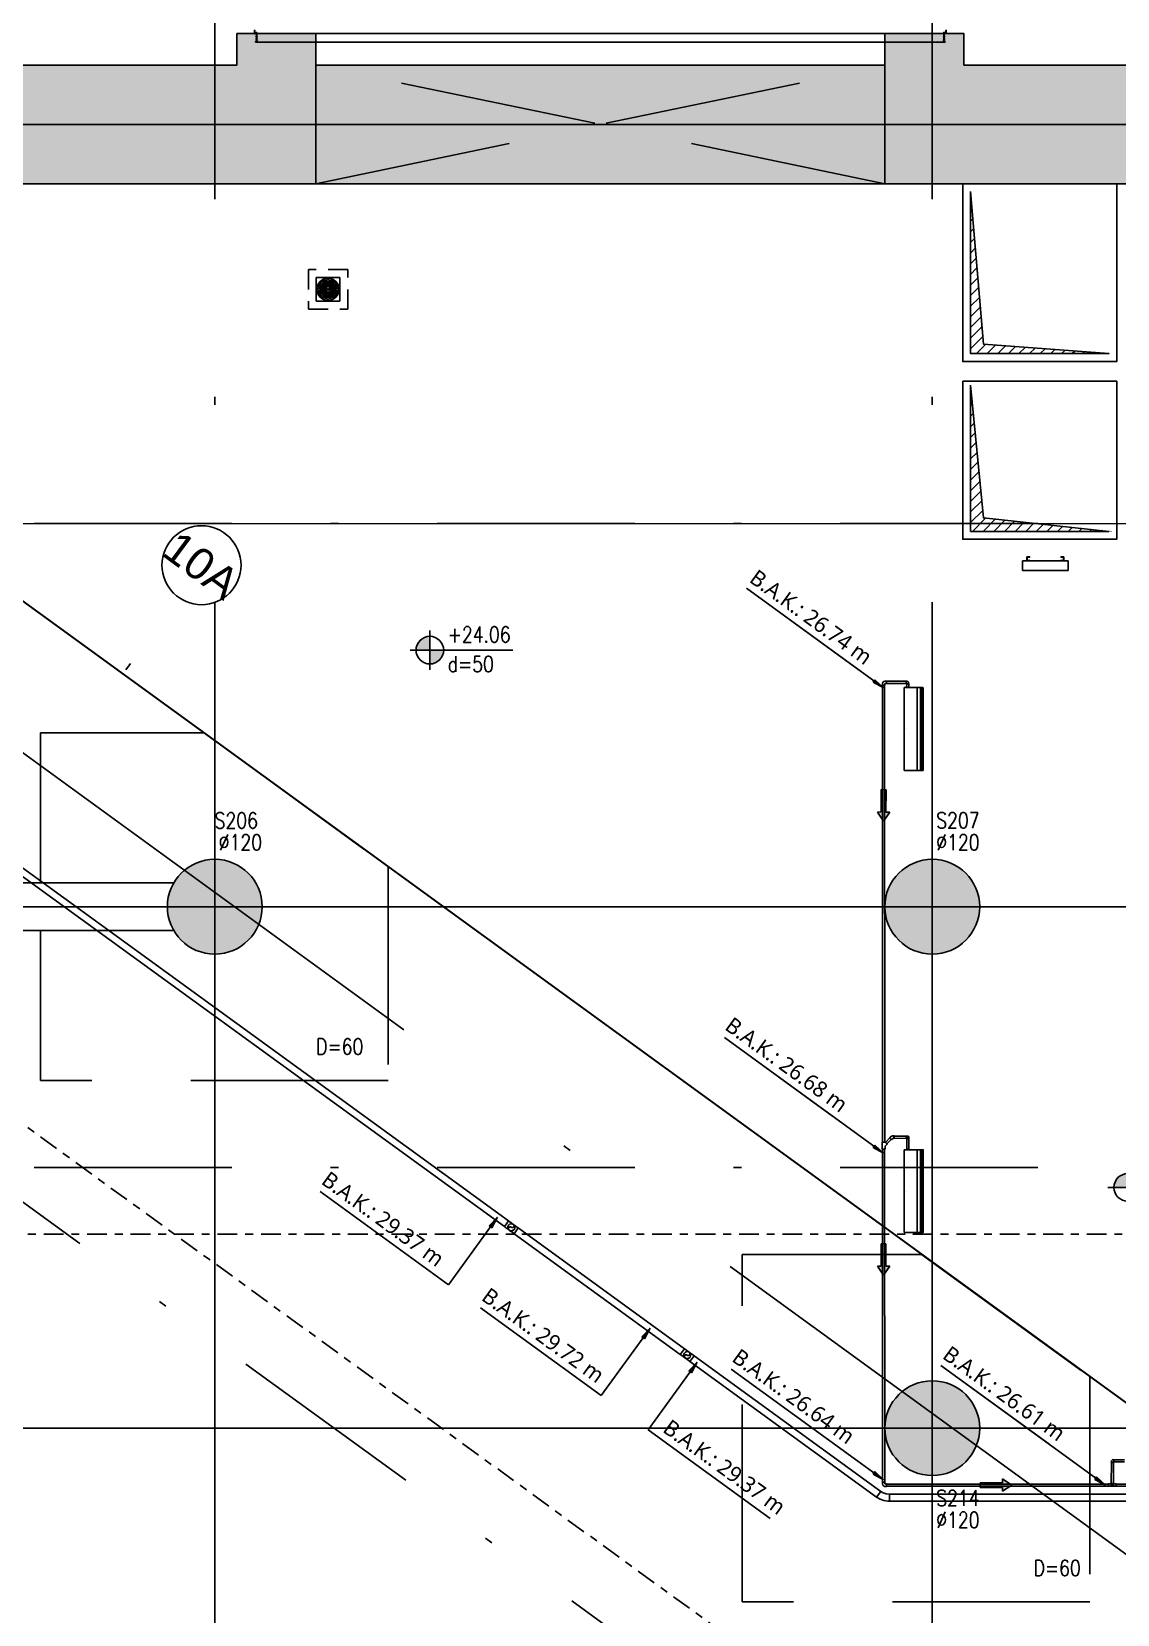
# Model space of a CAD drawing. Header units: millimetres. Extents: x 400392 to 401374, y 4543900 to 4544115.
# Drawn here: x 400778.2 to 400791.94, y 4544016.41 to 4544036.44 of the extents above; entities that cross this region are included whole.
import ezdxf
from ezdxf.enums import TextEntityAlignment as Align

# ---------------------------------------------------------------- set-up
doc = ezdxf.new("R2010")
doc.units = ezdxf.units.MM
for name, pattern in [('ACAD_ISO05W100', [33, 24, -3, 0, -3, 0, -3]), ('AKS', [3, 2.5, -0.25, 0, -0.25]), ('CENTER', [2, 1.25, -0.25, 0.25, -0.25]), ('CIZGI', [0.4, 0.25, -0.15]), ('CONTINU', [0]), ('DASHDOT2', [0.5, 0.25, -0.125, 0, -0.125]), ('HIDDEN', [0.375, 0.25, -0.125]), ('UUC-ST-KAL-I05-101-U-000$0$ACAD_ISO05W100', [33, 24, -3, 0, -3, 0, -3])]:
    doc.linetypes.add(name, pattern=pattern)
doc.layers.add('A-DETL', color=90, linetype='Continuous', lineweight=15)
doc.layers.add('A-DETL-GENF', color=92, linetype='Continuous', lineweight=9)
for name, color, linetype in [('aks prota', 2, 'AKS'), ('boşluk prota', 2, 'Continuous'), ('boşluk taraması prota', 252, 'Continuous'), ('caks prota', 4, 'Continuous'), ('iderzi_PROTA', 3, 'Continuous'), ('kiriş prota', 6, 'Continuous'), ('kolon prota', 1, 'Continuous'), ('kolon tarama prota', 252, 'Continuous'), ('lkolon prota', 4, 'Continuous'), ('merdiven prota', 2, 'Continuous'), ('perde prota', 1, 'Continuous'), ('PRT-AL-TUNEL_EKSENI', 14, 'DASHDOT2'), ('PRT-MI-a_fit_drainage', 10, 'Continuous'), ('skesit prota', 7, 'Continuous'), ('st-s_level (kot)', 6, 'Continuous'), ('st-s_levelmark (kot işareti)', 4, 'Continuous'), ('taks prota', 7, 'Continuous'), ('temel prota', 6, 'Continuous'), ('tkolon prota', 6, 'Continuous'), ('UUC-ST-KAL-I05-101-U-000$0$st_s_su tutucu', 2, 'Continuous')]:
    doc.layers.add(name, color=color, linetype=linetype)
doc.styles.add('OLCU', font='romanstw.shx')
doc.styles.add('Segoe UI Light_1', font='', dxfattribs={"height": 200})
doc.styles.add('TAKS', font='Arial Unicode.ttf')
doc.styles.add('tkolon', font='romanstw.shx')
doc.styles.get('Segoe UI Light_1').set_extended_font_data('Segoe UI Light')

# ---------------------------------------------------------------- blocks, each defined once
blk = doc.blocks.new('+24.06 mekanik')
at = {"layer": 'kolon tarama prota'}
for points in [[(87087, 186163), (86937, 186182), (86937, 186143)], [(88078, 184798), (87947, 184847), (87985, 184875), (87819, 185104), (87868, 185139), (88034, 184910), (88073, 184938)], [(90548, 181398), (90398, 181418), (90398, 181379)], [(91456, 180149), (91324, 180198), (91363, 180226), (91197, 180455), (91245, 180490), (91411, 180261), (91450, 180289)], [(95287, 179650), (95137, 179669), (95137, 179630)], [(94329, 178954), (94280, 178822), (94252, 178861), (94023, 178695), (93988, 178743), (94217, 178910), (94189, 178948)], [(92978, 178054), (92828, 178074), (92828, 178034)], [(87071, 177871), (87051, 177721), (87091, 177721)], [(89460, 177871), (89440, 177721), (89480, 177721)], [(90194, 177871), (90174, 177721), (90214, 177721)]]:
    blk.add_hatch(color=253, dxfattribs=at).paths.add_polyline_path(points, flags=0)
at = {"layer": 'kolon tarama prota', "color": 253}
for p, q in [((114533, 193490), (93146, 177952)), ((93198, 177880), (114585, 193419)), ((88030, 188839), (87561, 188498)), ((87561, 188498), (88030, 188839)), ((87635, 188397), (88104, 188737)), ((88104, 188737), (87635, 188397)), ((87956, 188847), (87924, 188823)), ((87924, 188823), (87956, 188847)), ((87924, 188823), (87927, 188819)), ((87927, 188819), (87924, 188823)), ((87924, 188823), (87924, 188823)), ((87927, 188819), (87955, 188840)), ((87955, 188840), (87927, 188819)), ((87927, 188819), (87927, 188819)), ((87979, 188807), (87950, 188787)), ((87950, 188787), (87979, 188807)), ((87950, 188787), (87953, 188783)), ((87953, 188783), (87950, 188787)), ((87950, 188787), (87950, 188787)), ((87953, 188783), (87986, 188806)), ((87986, 188806), (87953, 188783)), ((87953, 188783), (87953, 188783)), ((87955, 188840), (87979, 188807)), ((87979, 188807), (87955, 188840)), ((87955, 188840), (87955, 188840)), ((87986, 188806), (87956, 188847)), ((87956, 188847), (87986, 188806)), ((87956, 188847), (87956, 188847)), ((87979, 188807), (87979, 188807)), ((87986, 188806), (87986, 188806)), ((88104, 188737), (88030, 188839)), ((88030, 188839), (88104, 188737)), ((88030, 188839), (88030, 188839)), ((88104, 188737), (88104, 188737)), ((87561, 188498), (87635, 188397)), ((87635, 188397), (87561, 188498)), ((87561, 188498), (87561, 188498)), ((87609, 188594), (87576, 188570)), ((87576, 188570), (87609, 188594)), ((87576, 188570), (87606, 188530)), ((87606, 188530), (87576, 188570)), ((87576, 188570), (87576, 188570)), ((87583, 188569), (87611, 188590)), ((87611, 188590), (87583, 188569)), ((87607, 188537), (87583, 188569)), ((87583, 188569), (87607, 188537)), ((87583, 188569), (87583, 188569)), ((87606, 188530), (87638, 188553)), ((87638, 188553), (87606, 188530)), ((87606, 188530), (87606, 188530)), ((87635, 188558), (87607, 188537)), ((87607, 188537), (87635, 188558)), ((87607, 188537), (87607, 188537)), ((87611, 188590), (87609, 188594)), ((87609, 188594), (87611, 188590)), ((87609, 188594), (87609, 188594)), ((87611, 188590), (87611, 188590)), ((87638, 188553), (87635, 188558)), ((87635, 188558), (87638, 188553)), ((87635, 188558), (87635, 188558)), ((87638, 188553), (87638, 188553)), ((87635, 188397), (87635, 188397)), ((78465, 186321), (78222, 186145)), ((78222, 186145), (78465, 186321)), ((78641, 186078), (78465, 186321)), ((78465, 186321), (78641, 186078)), ((78465, 186321), (78465, 186321)), ((87269, 186400), (87066, 186252)), ((87081, 186230), (87284, 186378)), ((87285, 186376), (87288, 186377)), ((87288, 186377), (87291, 186376)), ((87303, 186385), (87292, 186377)), ((87292, 186377), (87303, 186385)), ((87292, 186377), (87316, 186343)), ((87294, 186321), (87369, 186375)), ((87366, 186373), (87294, 186321)), ((87294, 186321), (87294, 186321)), ((87911, 185471), (87294, 186321)), ((87911, 185471), (87294, 186321)), ((87314, 186392), (87303, 186385)), ((87303, 186385), (87314, 186392)), ((87343, 186363), (87311, 186339)), ((87311, 186339), (87343, 186363)), ((87311, 186339), (87314, 186335)), ((87338, 186359), (87314, 186392)), ((87346, 186359), (87314, 186335)), ((87314, 186335), (87346, 186359)), ((87327, 186351), (87316, 186343)), ((87316, 186343), (87327, 186351)), ((87336, 186358), (87320, 186346)), ((87320, 186346), (87336, 186358)), ((87336, 186358), (87320, 186346)), ((87320, 186346), (87336, 186358)), ((87320, 186346), (87323, 186342)), ((87320, 186346), (87323, 186342)), ((87339, 186354), (87323, 186342)), ((87323, 186342), (87339, 186354)), ((87339, 186354), (87323, 186342)), ((87323, 186342), (87339, 186354)), ((87338, 186359), (87327, 186351)), ((87327, 186351), (87338, 186359)), ((87339, 186354), (87336, 186358)), ((87339, 186354), (87336, 186358)), ((87346, 186359), (87343, 186363)), ((87427, 186418), (87366, 186373)), ((87369, 186375), (87411, 186406)), ((87411, 186406), (87472, 186450)), ((87459, 186441), (87427, 186418)), ((88044, 185568), (87427, 186418)), ((87466, 186446), (87459, 186441)), ((88077, 185592), (87459, 186441)), ((87486, 186461), (87466, 186446)), ((88083, 185597), (87466, 186446)), ((87472, 186450), (87486, 186461)), ((88089, 185601), (87472, 186450)), ((87486, 186461), (88104, 185611)), ((88105, 185612), (87488, 186462)), ((78222, 186145), (78398, 185902)), ((78398, 185902), (78222, 186145)), ((78222, 186145), (78222, 186145)), ((78345, 186222), (78357, 186206)), ((78357, 186206), (78345, 186222)), ((78345, 186222), (78345, 186222)), ((78365, 186211), (78353, 186228)), ((78353, 186228), (78365, 186211)), ((78353, 186228), (78353, 186228)), ((78357, 186206), (78357, 186206)), ((78365, 186211), (78365, 186211)), ((78372, 186185), (78383, 186169)), ((78383, 186169), (78372, 186185)), ((78372, 186185), (78372, 186185)), ((78392, 186175), (78380, 186191)), ((78380, 186191), (78392, 186175)), ((78380, 186191), (78380, 186191)), ((78383, 186169), (78383, 186169)), ((78405, 186098), (78388, 186086)), ((78388, 186086), (78405, 186098)), ((78392, 186175), (78392, 186175)), ((78398, 186149), (78410, 186132)), ((78410, 186132), (78398, 186149)), ((78398, 186149), (78398, 186149)), ((78405, 186098), (78405, 186098)), ((78418, 186138), (78406, 186155)), ((78406, 186155), (78418, 186138)), ((78406, 186155), (78406, 186155)), ((78410, 186132), (78410, 186132)), ((78418, 186138), (78418, 186138)), ((78469, 186145), (78453, 186133)), ((78453, 186133), (78469, 186145)), ((78453, 186133), (78453, 186133)), ((78458, 186125), (78475, 186137)), ((78475, 186137), (78458, 186125)), ((78458, 186125), (78458, 186125)), ((78469, 186145), (78469, 186145)), ((78475, 186137), (78475, 186137)), ((78505, 186171), (78489, 186160)), ((78489, 186160), (78505, 186171)), ((78489, 186160), (78489, 186160)), ((78495, 186151), (78511, 186163)), ((78511, 186163), (78495, 186151)), ((78495, 186151), (78495, 186151)), ((78505, 186171), (78505, 186171)), ((78511, 186163), (78511, 186163)), ((78542, 186198), (78526, 186186)), ((78526, 186186), (78542, 186198)), ((78526, 186186), (78526, 186186)), ((78531, 186178), (78548, 186190)), ((78548, 186190), (78531, 186178)), ((78531, 186178), (78531, 186178)), ((78542, 186198), (78542, 186198)), ((78548, 186190), (78548, 186190)), ((84940, 186163), (86670, 186163)), ((87087, 186163), (84940, 186163)), ((87087, 186163), (86937, 186182)), ((86937, 186182), (86937, 186143)), ((86937, 186143), (87087, 186163)), ((87042, 186197), (87052, 186182)), ((87064, 186254), (87049, 186244)), ((87055, 186184), (90454, 181505)), ((87068, 186217), (87083, 186228)), ((87068, 186217), (87068, 186217)), ((87068, 186216), (87068, 186217)), ((87079, 186201), (87068, 186216)), ((90476, 181521), (87076, 186200)), ((78332, 186045), (78315, 186033)), ((78315, 186033), (78332, 186045)), ((78315, 186033), (78315, 186033)), ((78321, 186025), (78337, 186037)), ((78337, 186037), (78321, 186025)), ((78321, 186025), (78321, 186025)), ((78332, 186045), (78332, 186045)), ((78337, 186037), (78337, 186037)), ((78368, 186072), (78352, 186060)), ((78352, 186060), (78368, 186072)), ((78352, 186060), (78352, 186060)), ((78358, 186052), (78374, 186063)), ((78374, 186063), (78358, 186052)), ((78358, 186052), (78358, 186052)), ((78368, 186072), (78368, 186072)), ((78374, 186063), (78374, 186063)), ((78388, 186086), (78388, 186086)), ((78394, 186078), (78411, 186090)), ((78411, 186090), (78394, 186078)), ((78394, 186078), (78394, 186078)), ((78398, 185902), (78641, 186078)), ((78641, 186078), (78398, 185902)), ((78398, 185902), (78398, 185902)), ((78411, 186090), (78411, 186090)), ((78445, 186085), (78457, 186068)), ((78457, 186068), (78445, 186085)), ((78445, 186085), (78445, 186085)), ((78465, 186074), (78453, 186090)), ((78453, 186090), (78465, 186074)), ((78453, 186090), (78453, 186090)), ((78457, 186068), (78457, 186068)), ((78465, 186074), (78465, 186074)), ((78471, 186048), (78483, 186032)), ((78483, 186032), (78471, 186048)), ((78471, 186048), (78471, 186048)), ((78491, 186038), (78480, 186054)), ((78480, 186054), (78491, 186038)), ((78480, 186054), (78480, 186054)), ((78483, 186032), (78483, 186032)), ((78491, 186038), (78491, 186038)), ((78498, 186012), (78510, 185995)), ((78510, 185995), (78498, 186012)), ((78498, 186012), (78498, 186012)), ((78518, 186001), (78506, 186017)), ((78506, 186017), (78518, 186001)), ((78506, 186017), (78506, 186017)), ((78510, 185995), (78510, 185995)), ((78518, 186001), (78518, 186001)), ((78641, 186078), (78641, 186078)), ((87622, 185911), (87622, 185911)), ((87986, 185526), (87911, 185471)), ((87911, 185471), (87983, 185524)), ((87983, 185524), (88044, 185568)), ((88028, 185556), (87986, 185526)), ((88089, 185601), (88028, 185556)), ((88044, 185568), (88077, 185592)), ((88077, 185592), (88083, 185597)), ((88083, 185597), (88104, 185611)), ((88104, 185611), (88089, 185601)), ((103397, 185559), (95390, 179741)), ((95405, 179719), (103413, 185537)), ((87911, 185471), (87911, 185471)), ((87868, 185139), (87819, 185104)), ((87868, 185139), (87819, 185104)), ((87819, 185104), (87985, 184875)), ((87985, 184875), (87819, 185104)), ((88034, 184910), (87868, 185139)), ((88034, 184910), (87868, 185139)), ((88073, 184938), (88034, 184910)), ((88034, 184910), (88073, 184938)), ((88078, 184798), (88073, 184938)), ((88073, 184938), (88078, 184798)), ((87985, 184875), (87947, 184847)), ((87985, 184875), (87947, 184847)), ((87947, 184847), (88078, 184798)), ((87947, 184847), (88078, 184798)), ((90653, 181741), (90528, 181650)), ((90544, 181629), (90669, 181719)), ((90677, 181718), (90755, 181611)), ((90776, 181626), (90698, 181734)), ((90866, 181685), (90804, 181640)), ((90849, 181673), (90910, 181717)), ((90898, 181708), (90866, 181685)), ((91483, 180835), (90866, 181685)), ((90905, 181713), (90898, 181708)), ((91515, 180859), (90898, 181708)), ((90925, 181728), (90905, 181713)), ((91522, 180864), (90905, 181713)), ((90910, 181717), (90925, 181728)), ((91528, 180868), (90910, 181717)), ((90925, 181728), (91542, 180878)), ((91543, 180879), (90926, 181729)), ((90450, 181502), (90503, 181429)), ((90480, 181524), (90480, 181524)), ((90480, 181524), (90480, 181524)), ((90497, 181600), (90485, 181523)), ((90497, 181619), (90494, 181601)), ((90526, 181653), (90511, 181642)), ((90511, 181519), (90524, 181596)), ((90511, 181482), (90517, 181518)), ((90527, 181595), (90530, 181614)), ((90530, 181614), (90531, 181615)), ((90531, 181615), (90545, 181626)), ((90732, 181588), (90807, 181643)), ((90804, 181640), (90732, 181588)), ((90732, 181588), (90732, 181588)), ((91349, 180738), (90732, 181588)), ((91349, 180738), (90732, 181588)), ((90782, 181630), (90749, 181607)), ((90749, 181607), (90782, 181630)), ((90749, 181607), (90752, 181603)), ((90785, 181626), (90752, 181603)), ((90752, 181603), (90785, 181626)), ((90774, 181625), (90758, 181613)), ((90758, 181613), (90774, 181625)), ((90774, 181625), (90758, 181613)), ((90758, 181613), (90774, 181625)), ((90758, 181613), (90761, 181609)), ((90758, 181613), (90761, 181609)), ((90777, 181621), (90761, 181609)), ((90761, 181609), (90777, 181621)), ((90777, 181621), (90761, 181609)), ((90761, 181609), (90777, 181621)), ((90777, 181621), (90774, 181625)), ((90777, 181621), (90774, 181625)), ((90785, 181626), (90782, 181630)), ((90807, 181643), (90849, 181673)), ((88057, 181398), (89749, 181398)), ((90548, 181398), (88057, 181398)), ((90548, 181398), (90398, 181418)), ((90398, 181418), (90398, 181379)), ((90398, 181379), (90548, 181398)), ((90507, 181433), (92985, 178021)), ((90533, 181451), (90511, 181482)), ((93007, 178037), (90528, 181448)), ((91061, 181178), (91061, 181178)), ((91424, 180793), (91349, 180738)), ((91349, 180738), (91422, 180791)), ((91349, 180738), (91349, 180738)), ((91422, 180791), (91483, 180835)), ((91466, 180824), (91424, 180793)), ((91528, 180868), (91466, 180824)), ((91483, 180835), (91515, 180859)), ((91515, 180859), (91522, 180864)), ((91522, 180864), (91542, 180878)), ((91542, 180878), (91528, 180868)), ((91245, 180490), (91197, 180455)), ((91245, 180490), (91197, 180455)), ((91411, 180261), (91245, 180490)), ((91411, 180261), (91245, 180490)), ((91197, 180455), (91363, 180226)), ((91363, 180226), (91197, 180455)), ((91450, 180289), (91411, 180261)), ((91411, 180261), (91450, 180289)), ((91456, 180149), (91450, 180289)), ((91450, 180289), (91456, 180149)), ((91363, 180226), (91324, 180198)), ((91363, 180226), (91324, 180198)), ((91324, 180198), (91456, 180149)), ((91324, 180198), (91456, 180149)), ((95180, 179927), (95337, 179710)), ((95297, 180052), (95187, 179972)), ((95187, 179972), (95195, 179961)), ((95195, 179961), (95187, 179972)), ((95195, 179961), (95202, 179950)), ((95202, 179950), (95195, 179961)), ((95359, 179726), (95201, 179942)), ((95202, 179950), (95312, 180030)), ((95313, 179685), (93038, 178032)), ((95388, 179743), (95312, 179687)), ((95330, 179662), (95406, 179718)), ((92711, 179650), (94401, 179650)), ((95287, 179650), (92711, 179650)), ((93053, 178011), (95328, 179664)), ((95287, 179650), (95137, 179669)), ((95137, 179669), (95137, 179630)), ((95137, 179630), (95287, 179650)), ((94217, 178910), (93988, 178743)), ((94217, 178910), (93988, 178743)), ((94329, 178954), (94189, 178948)), ((94189, 178948), (94329, 178954)), ((94189, 178948), (94217, 178910)), ((94217, 178910), (94189, 178948)), ((94280, 178822), (94329, 178954)), ((94280, 178822), (94329, 178954)), ((93988, 178743), (94023, 178695)), ((93988, 178743), (94023, 178695)), ((94023, 178695), (94252, 178861)), ((94252, 178861), (94023, 178695)), ((94252, 178861), (94280, 178822)), ((94252, 178861), (94280, 178822)), ((87211, 177915), (71868, 177915)), ((87211, 177915), (87211, 177871)), ((87211, 177871), (87211, 177915)), ((89963, 177915), (87363, 177915)), ((87363, 177915), (87363, 177871)), ((87363, 177871), (87363, 177915)), ((89963, 177915), (89963, 177871)), ((89963, 177871), (89963, 177915)), ((93034, 177915), (90115, 177915)), ((90115, 177915), (90115, 177871)), ((90115, 177871), (90115, 177915)), ((92577, 178054), (90591, 178054)), ((92978, 178054), (92577, 178054)), ((92978, 178054), (92828, 178074)), ((92828, 178074), (92828, 178034)), ((92828, 178034), (92978, 178054)), ((93034, 177915), (93034, 177871)), ((93034, 177871), (93034, 177915)), ((93034, 177826), (93034, 177915)), ((93034, 177915), (93034, 177826)), ((93172, 177916), (93146, 177952)), ((93146, 177952), (93172, 177916)), ((93198, 177880), (93146, 177952)), ((93146, 177952), (93198, 177880)), ((93198, 177880), (93172, 177916)), ((93172, 177916), (93198, 177880)), ((71868, 177826), (87211, 177826)), ((87071, 177871), (87051, 177721)), ((87051, 177721), (87091, 177721)), ((87091, 177721), (87071, 177871)), ((87071, 177871), (87071, 176816)), ((87211, 177871), (87211, 177826)), ((87211, 177826), (87211, 177871)), ((87363, 177871), (87363, 177826)), ((87363, 177826), (87363, 177871)), ((87363, 177871), (87363, 177871)), ((87363, 177871), (87363, 177871)), ((87363, 177826), (89963, 177826)), ((89460, 177871), (89440, 177721)), ((89440, 177721), (89480, 177721)), ((89480, 177721), (89460, 177871)), ((89460, 177871), (89460, 176817)), ((89963, 177871), (89963, 177826)), ((89963, 177826), (89963, 177871)), ((89963, 177871), (89963, 177871)), ((89963, 177871), (89963, 177871)), ((90115, 177871), (90115, 177826)), ((90115, 177826), (90115, 177871)), ((90115, 177826), (93034, 177826)), ((90194, 177871), (90174, 177721)), ((90174, 177721), (90214, 177721)), ((90214, 177721), (90194, 177871)), ((90194, 177871), (90194, 176816)), ((93034, 177871), (93034, 177826)), ((93034, 177826), (93034, 177871)), ((87071, 176816), (85064, 176816)), ((89460, 176817), (87569, 176817)), ((90194, 176816), (92105, 176816))]:
    blk.add_line(p, q, dxfattribs=at)
at = {"layer": 'kolon tarama prota', "color": 253, "extrusion": (7.73928e-05, -0.000106522, 1)}
for p, q in [((95176, 179929, 1), (95201, 179946, 1)), ((95201, 179946, 1), (95176, 179929, 1)), ((95183, 179976, 1), (95201, 179952, 1)), ((95201, 179952, 1), (95183, 179976, 1))]:
    blk.add_line(p, q, dxfattribs=at)
at = {"layer": 'kolon tarama prota', "color": 253, "extrusion": (2.65795e-07, 1.67817e-06, 1)}
for p, q in [((92983, 178020, 0), (92994, 178005, 0)), ((93020, 178024, 0), (93009, 178039, 0)), ((93020, 178024, 0), (93020, 178024, 0)), ((93021, 178024, 0), (93020, 178024, 0)), ((93036, 178034, 0), (93021, 178024, 0)), ((93040, 177997, 0), (93055, 178008, 0))]:
    blk.add_line(p, q, dxfattribs=at)
at = {"layer": 'kolon tarama prota', "color": 253, "extrusion": (0, 0, -1)}
for p, q in [((87211, 177871), (87211, 177871)), ((87211, 177871), (87211, 177871)), ((90115, 177871), (90115, 177871)), ((90115, 177871), (90115, 177871))]:
    blk.add_line(p, q, dxfattribs=at)
at = {"layer": 'kolon tarama prota', "color": 253, "flags": 128}
for points in [[(87293, 186407), (87275, 186405), (87268, 186401)], [(87315, 186393), (87301, 186405), (87293, 186407)], [(87049, 186244), (87038, 186230), (87036, 186222)], [(87036, 186222), (87038, 186204), (87042, 186197)], [(90652, 181743), (90662, 181750), (90667, 181754), (90667, 181754)], [(90664, 181732), (90661, 181744), (90667, 181754)], [(90685, 181729), (90674, 181726), (90664, 181732)], [(90667, 181754), (90679, 181756), (90688, 181750)], [(90685, 181729), (90681, 181726), (90672, 181720), (90670, 181718)], [(90688, 181750), (90691, 181739), (90685, 181729)], [(90511, 181642), (90500, 181628), (90497, 181619)], [(95336, 179709), (95343, 179699), (95347, 179694), (95347, 179694)], [(95371, 179711), (95369, 179715), (95362, 179724), (95360, 179727)], [(87363, 177915), (87337, 177915), (87314, 177915), (87297, 177915), (87288, 177915), (87287, 177915)], [(90039, 177915), (90034, 177915), (90021, 177915), (90000, 177915), (89975, 177915), (89963, 177915)], [(93146, 177952), (93109, 177931), (93068, 177918), (93034, 177915)], [(93034, 177826), (93086, 177831), (93135, 177845), (93181, 177868), (93198, 177880)], [(87287, 177826), (87292, 177826), (87306, 177826), (87326, 177826), (87352, 177826), (87363, 177826)], [(89963, 177826), (89989, 177826), (90012, 177826), (90029, 177826), (90038, 177826), (90039, 177826)]]:
    blk.add_lwpolyline(points, dxfattribs=at)
at = {"layer": 'kolon tarama prota', "color": 253, "extrusion": (0, 0, -1), "flags": 128}
for points in [[(-90667, 181754), (-90661, 181744), (-90664, 181732)], [(-90664, 181732), (-90667, 181729), (-90673, 181719), (-90675, 181717)], [(-90664, 181732), (-90674, 181726), (-90685, 181729)], [(-90688, 181750), (-90678, 181756), (-90667, 181754)], [(-90685, 181729), (-90691, 181739), (-90688, 181750)], [(-90700, 181735), (-90692, 181745), (-90689, 181750), (-90688, 181750)], [(-87211, 177915), (-87238, 177915), (-87261, 177915), (-87278, 177915), (-87287, 177915), (-87287, 177915)], [(-90039, 177915), (-90044, 177915), (-90057, 177915), (-90078, 177915), (-90103, 177915), (-90115, 177915)], [(-87287, 177826), (-87283, 177826), (-87269, 177826), (-87248, 177826), (-87223, 177826), (-87211, 177826)], [(-90115, 177826), (-90088, 177826), (-90065, 177826), (-90048, 177826), (-90040, 177826), (-90039, 177826)]]:
    blk.add_lwpolyline(points, dxfattribs=at)
at = {"layer": 'kolon tarama prota', "color": 253, "extrusion": (7.73928e-05, -0.000106522, 1), "elevation": -11, "flags": 128}
for points in [[(95183, 179976), (95172, 179962), (95170, 179945), (95176, 179929)], [(95201, 179946), (95200, 179950), (95201, 179952)]]:
    blk.add_lwpolyline(points, dxfattribs=at)
at = {"layer": 'kolon tarama prota', "color": 253, "extrusion": (2.65795e-07, 1.67817e-06, 1), "elevation": 0, "flags": 128}
for points in [[(92994, 178005), (93007, 177994), (93015, 177991)], [(93015, 177991), (93033, 177993), (93040, 177997)]]:
    blk.add_lwpolyline(points, dxfattribs=at)
at = {"layer": 'kolon tarama prota', "color": 253}
for centre, radius, start, end in [((78432, 186111), 140, 128.0467, 213.9533), ((78432, 186111), 140, 128.0467, 213.9533), ((78432, 186111), 120, 128.388, 213.612), ((78432, 186111), 120, 128.388, 213.612), ((78432, 186111), 100, 126, 306), ((78432, 186111), 100, 126, 306), ((78432, 186111), 95, 129.017, 212.983), ((78432, 186111), 95, 129.017, 212.983), ((78432, 186111), 90, 126, 306), ((78432, 186111), 90, 126, 306), ((78432, 186111), 140, 38.0467, 123.9533), ((78432, 186111), 140, 38.0467, 123.9533), ((78432, 186111), 75, 129.8226, 212.1774), ((78432, 186111), 75, 129.8226, 212.1774), ((78432, 186111), 120, 38.388, 123.612), ((78432, 186111), 120, 38.388, 123.612), ((78432, 186111), 100, 306, 126), ((78432, 186111), 100, 306, 126), ((78432, 186111), 59, 0, 180), ((78432, 186111), 59, 180, 0), ((78432, 186111), 90, 306, 126), ((78432, 186111), 90, 306, 126), ((78432, 186111), 95, 39.017, 122.983), ((78432, 186111), 95, 39.017, 122.983), ((78432, 186111), 50, 126, 306), ((78432, 186111), 50, 126, 306), ((78432, 186111), 50, 131.7392, 210.2608), ((78432, 186111), 50, 131.7392, 210.2608), ((78432, 186111), 75, 39.8226, 122.1774), ((78432, 186111), 75, 39.8226, 122.1774), ((78432, 186111), 50, 306, 126), ((78432, 186111), 50, 306, 126), ((78432, 186111), 30, 135.5941, 206.4059), ((78432, 186111), 30, 135.5941, 206.4059), ((78432, 186082), 29.5, 90, 270), ((78432, 186111), 50, 41.7392, 120.2608), ((78432, 186111), 50, 41.7392, 120.2608), ((78432, 186111), 30, 45.5941, 116.4059), ((78432, 186111), 30, 45.5941, 116.4059), ((78432, 186141), 29.5, 270, 90), ((78432, 186111), 30, 315.5941, 26.4059), ((78432, 186111), 30, 315.5941, 26.4059), ((78432, 186111), 50, 311.7392, 30.2608), ((78432, 186111), 50, 311.7392, 30.2608), ((78432, 186111), 75, 309.8226, 32.1774), ((78432, 186111), 75, 309.8226, 32.1774), ((78432, 186111), 95, 309.017, 32.983), ((78432, 186111), 95, 309.017, 32.983), ((78432, 186111), 120, 308.388, 33.612), ((78432, 186111), 120, 308.388, 33.612), ((78432, 186111), 140, 308.0467, 33.9533), ((78432, 186111), 140, 308.0467, 33.9533), ((78432, 186111), 140, 218.0467, 303.9533), ((78432, 186111), 140, 218.0467, 303.9533), ((78432, 186111), 120, 218.388, 303.612), ((78432, 186111), 120, 218.388, 303.612), ((78432, 186111), 95, 219.017, 302.983), ((78432, 186111), 95, 219.017, 302.983), ((78432, 186111), 75, 219.8226, 302.1774), ((78432, 186111), 75, 219.8226, 302.1774), ((78432, 186111), 50, 221.7392, 300.2608), ((78432, 186111), 50, 221.7392, 300.2608), ((78432, 186111), 30, 225.5941, 296.4059), ((78432, 186111), 30, 225.5941, 296.4059), ((90676, 181741), 15.2, 36, 216), ((90676, 181741), 13.3, 0, 180), ((90676, 181741), 13.3, 180, 0), ((90676, 181741), 15.2, 216, 36), ((90676, 181735), 6.67, 90, 270), ((90676, 181748), 6.67, 270, 90), ((95359, 179702), 15.5, 36, 216), ((95359, 179702), 15.2, 126, 306), ((95359, 179702), 13.3, 0, 180), ((95359, 179702), 15.5, 216, 36), ((95359, 179702), 13.3, 180, 0), ((95359, 179702), 15.2, 306, 126), ((95359, 179696), 6.67, 90, 270), ((95359, 179709), 6.67, 270, 90), ((87287, 177871), 44.4, 0, 180), ((87287, 177871), 44.5, 0, 180), ((87287, 177893), 22.2, 270, 90), ((90039, 177871), 44.4, 0, 180), ((90039, 177871), 44.4, 0, 180), ((90039, 177893), 22.2, 270, 90), ((87287, 177871), 44.5, 180, 0), ((87287, 177871), 44.4, 180, 0), ((87287, 177849), 22.2, 90, 270), ((90039, 177871), 44.5, 180, 0), ((90039, 177871), 44.5, 180, 0), ((90039, 177849), 22.2, 90, 270)]:
    blk.add_arc(centre, radius, start, end, dxfattribs=at)
at = {"layer": 'kolon tarama prota', "color": 253, "extrusion": (0, 0, -1)}
for centre, radius, start, end in [((-90676, 181741), 15.2, 234, 54), ((-90676, 181741), 15.2, 54, 234), ((-87287, 177871), 44.5, 0, 180), ((-90039, 177871), 44.4, 0, 180), ((-87287, 177871), 44.4, 180, 0), ((-90039, 177871), 44.5, 180, 0)]:
    blk.add_arc(centre, radius, start, end, dxfattribs=at)
at = {"layer": 'kolon tarama prota', "color": 253}
for centre, major_axis, ratio, start_param, end_param in [((87276, 186389), (-8.9, 12.3), 0.01, 6.273186, 9.414779), ((87276, 186389), (-8.9, 12.3), 0.01, 3.131593, 6.273186), ((87276, 186389), (-7.8, 10.8), 0.01, 0, 1.570796), ((87276, 186389), (-7.8, 10.8), 0.01, 4.712389, 6.283185), ((87276, 186389), (-7.8, 10.8), 0.01, 1.570796, 3.141593), ((87276, 186389), (-7.8, 10.8), 0.01, 3.141593, 4.712389), ((87303, 186385), (-12.3, -8.9), 0.01, 3.151592, 6.293184), ((87303, 186385), (-12.3, -8.9), 0.01, 0.009999, 3.151592), ((87066, 186192), (13.2, 9.6), 0.009998, 6.273186, 9.414779), ((87066, 186192), (13.2, 9.6), 0.009998, 3.131593, 6.273186), ((87066, 186192), (10.8, 7.8), 0.009998, 3.141593, 4.712389), ((87066, 186192), (10.8, 7.8), 0.009998, 1.570796, 3.141593), ((87073, 186241), (-9.6, 13.2), 0.01, 0.009998, 3.151591), ((87073, 186241), (-9.6, 13.2), 0.01, 3.151591, 6.293183), ((87073, 186241), (-7.8, 10.8), 0.01, 0, 1.570796), ((87066, 186192), (10.8, 7.8), 0.009998, 0, 1.570796), ((87073, 186241), (-7.8, 10.8), 0.01, 4.712389, 6.283185), ((87066, 186192), (10.8, 7.8), 0.009998, 4.712389, 6.283185), ((87073, 186241), (-7.8, 10.8), 0.01, 3.141593, 4.712389), ((87073, 186241), (-7.8, 10.8), 0.01, 1.570796, 3.141593), ((90661, 181730), (-8.9, 12.3), 0.009766, 4.712389, 7.853982), ((90661, 181730), (-7.8, 10.8), 0.009766, 0, 1.570796), ((90661, 181730), (-7.8, 10.8), 0.009766, 4.712389, 6.283185), ((90661, 181730), (-7.8, 10.8), 0.009766, 1.570796, 3.141593), ((90661, 181730), (-7.8, 10.8), 0.009766, 3.141593, 4.712389), ((90661, 181730), (-8.9, 12.3), 0.009766, 1.570796, 4.712389), ((90687, 181726), (10.8, 7.8), 0.01, 1.570796, 3.141593), ((90687, 181726), (10.8, 7.8), 0.01, 3.141593, 4.712389), ((90687, 181726), (10.8, 7.8), 0.01, 0, 1.570796), ((90687, 181726), (10.8, 7.8), 0.01, 4.712389, 6.283185), ((90465, 181513), (15.1, 11), 0.009998, 0.024135, 3.165728), ((90465, 181513), (15.1, 11), 0.009998, 3.165728, 6.30732), ((90465, 181513), (10.8, 7.8), 0.009998, 1.570796, 3.141593), ((90465, 181513), (10.8, 7.8), 0.009998, 3.141593, 4.712389), ((90465, 181513), (10.8, 7.8), 0.009998, 0, 1.570796), ((90465, 181513), (10.8, 7.8), 0.009998, 4.712389, 6.283185), ((90498, 181521), (-18.4, 2.9), 0.009997, 6.25905, 9.400642), ((90498, 181521), (-18.4, 2.9), 0.009997, 3.117457, 6.25905), ((90498, 181521), (-13.2, 2.1), 0.004842, 4.712389, 6.283185), ((90498, 181521), (-13.2, 2.1), 0.004842, 0, 1.570796), ((90510, 181598), (-16.5, 2.6), 0.004842, 6.273691, 9.415283), ((90510, 181598), (-16.5, 2.6), 0.004842, 3.132098, 6.273691), ((90510, 181598), (-13.2, 2.1), 0.004842, 0, 1.570796), ((90510, 181598), (-13.2, 2.1), 0.004842, 4.712389, 6.283185), ((90498, 181521), (-13.2, 2.1), 0.004842, 3.141593, 4.712389), ((90498, 181521), (-13.2, 2.1), 0.004842, 1.570796, 3.141593), ((90510, 181598), (-13.2, 2.1), 0.004842, 1.570796, 3.141593), ((90510, 181598), (-13.2, 2.1), 0.004842, 3.141593, 4.712389), ((90536, 181639), (-9.8, 13.5), 0.010137, 3.138302, 6.279894), ((90536, 181639), (-9.8, 13.5), 0.010137, 6.279894, 9.421487), ((90536, 181639), (-7.8, 10.8), 0.009766, 4.712389, 6.283185), ((90536, 181639), (-7.8, 10.8), 0.009766, 0, 1.570796), ((90536, 181639), (-7.8, 10.8), 0.009766, 3.141593, 4.712389), ((90536, 181639), (-7.8, 10.8), 0.009766, 1.570796, 3.141593), ((90766, 181618), (10.8, 7.8), 0.01, 3.141593, 4.712389), ((90766, 181618), (10.8, 7.8), 0.01, 1.570796, 3.141593), ((90766, 181618), (10.8, 7.8), 0.01, 0, 1.570796), ((90766, 181618), (10.8, 7.8), 0.01, 4.712389, 6.283185), ((90518, 181440), (15.1, 11), 0.009998, 0.024135, 3.165728), ((90518, 181440), (15.1, 11), 0.009998, 3.165728, 6.30732), ((90518, 181440), (10.8, 7.8), 0.009998, 1.570796, 3.141593), ((90518, 181440), (10.8, 7.8), 0.009998, 3.141593, 4.712389), ((90518, 181440), (10.8, 7.8), 0.009998, 4.712389, 6.283185), ((90518, 181440), (10.8, 7.8), 0.009998, 0, 1.570796), ((95190, 179935), (10.8, 7.8), 0.000122, 1.570796, 3.141593), ((95190, 179935), (10.8, 7.8), 0.000122, 3.141593, 4.712389), ((95190, 179935), (10.8, 7.8), 0.000122, 0, 1.570796), ((95190, 179935), (10.8, 7.8), 0.000122, 4.712389, 6.283185), ((95321, 179674), (-9.1, 12.5), 0.01, 4.712389, 7.853982), ((95321, 179674), (-7.8, 10.8), 0.01, 0, 1.570796), ((95321, 179674), (-7.8, 10.8), 0.01, 4.712389, 6.283185), ((95348, 179718), (12.3, 8.9), 0.000132, 1.570796, 4.712389), ((95348, 179718), (10.8, 7.8), 0.000122, 3.141593, 4.712389), ((95348, 179718), (10.8, 7.8), 0.000122, 1.570796, 3.141593), ((95348, 179718), (12.3, 8.9), 0.000132, 4.712389, 7.853982), ((95348, 179718), (10.8, 7.8), 0.000122, 4.712389, 6.283185), ((95348, 179718), (10.8, 7.8), 0.000122, 0, 1.570796), ((95397, 179730), (-9.1, 12.5), 0.01, 4.712389, 7.853982), ((95397, 179730), (-7.8, 10.8), 0.004254, 0, 1.570796), ((95397, 179730), (-7.8, 10.8), 0.004254, 4.712389, 6.283185), ((95397, 179730), (-9.1, 12.5), 0.01, 1.570796, 4.712389), ((95397, 179730), (-7.8, 10.8), 0.004254, 3.141593, 4.712389), ((95397, 179730), (-7.8, 10.8), 0.004254, 1.570796, 3.141593), ((95321, 179674), (-9.1, 12.5), 0.01, 1.570796, 4.712389), ((95321, 179674), (-7.8, 10.8), 0.01, 1.570796, 3.141593), ((95321, 179674), (-7.8, 10.8), 0.01, 3.141593, 4.712389), ((92996, 178029), (10.8, 7.8), 0.009998, 1.570796, 3.141593), ((92996, 178029), (10.8, 7.8), 0.009998, 3.141593, 4.712389), ((92996, 178029), (10.8, 7.8), 0.009998, 0, 1.570796), ((92996, 178029), (10.8, 7.8), 0.009998, 4.712389, 6.283185), ((93045, 178021), (-7.8, 10.8), 0.01, 4.712389, 6.283185), ((93045, 178021), (-7.8, 10.8), 0.01, 0, 1.570796), ((93045, 178021), (-7.8, 10.8), 0.01, 1.570796, 3.141593), ((93045, 178021), (-7.8, 10.8), 0.01, 3.141593, 4.712389)]:
    blk.add_ellipse(centre, major_axis=major_axis, ratio=ratio, start_param=start_param, end_param=end_param, dxfattribs=at)
at = {"layer": 'kolon tarama prota', "color": 253, "extrusion": (0, 0, -1)}
for start_param, end_param in [(1.570796, 4.712389), (4.712389, 7.853982)]:
    blk.add_ellipse((90687, 181726), major_axis=(12.3, 8.9), ratio=0.01, start_param=start_param, end_param=end_param, dxfattribs=at)
at = {"layer": 'kolon tarama prota', "color": 253, "extrusion": (2.65795e-07, 1.67817e-06, 1)}
for centre, major_axis, ratio, start_param, end_param in [((92996, 178029, 0), (-13.2, -9.6, 0), 0.01, 0.009998, 3.151591), ((92996, 178029, 0), (-13.2, -9.6, 0), 0.01, 3.151591, 6.293183), ((93045, 178021, 0), (-9.6, 13.2, 0), 0.009998, 6.273186, 9.414779), ((93045, 178021, 0), (-9.6, 13.2, 0), 0.009998, 3.131593, 6.273186)]:
    blk.add_ellipse(centre, major_axis=major_axis, ratio=ratio, start_param=start_param, end_param=end_param, dxfattribs=at)
at = {"layer": 'kolon tarama prota', "color": 253, "style": 'Segoe UI Light_1'}
for s, p in [('B.A.K.: 26.74 m', (84907, 186249)), ('B.A.K.: 26.68 m', (87985, 181484)), ('B.A.K.: 26.61 m', (92660, 179736)), ('B.A.K.: 26.64 m', (90525, 178140)), ('B.A.K.: 29.37 m', (85002, 176902)), ('B.A.K.: 29.72 m', (87507, 176903)), ('B.A.K.: 29.37 m', (90343, 176902))]:
    blk.add_text(s, height=200, dxfattribs=at).set_placement(p)
blk = doc.blocks.new('PLAN_KOT')
at = {"layer": 'st-s_levelmark (kot işareti)'}
h = blk.add_hatch(color=256, dxfattribs=at)
h.paths.add_polyline_path([(0, 17.5, 0.414214), (-17.5, 0), (0, 0)])
h.paths.add_polyline_path([(17.5, 0), (0, 0), (0, -17.5, 0.414214)])
for p, q in [((0, 25), (0, -25)), ((105, 0), (-25, 0))]:
    blk.add_line(p, q, dxfattribs=at)
blk.add_circle((0, 0), 17.5, dxfattribs=at)
at = {"layer": 'st-s_level (kot)', "color": 6, "style": 'OLCU', "width": 0.8}
for tag, p in [('KOT', (22.7, 9.8)), ('DÖŞEME_KALINLIĞI', (22.7, -27.6))]:
    blk.add_attdef(tag, p, '', height=20, dxfattribs=at)
blk = doc.blocks.new('YER SUZGECI_20x20')
at = {"color": 2}
blk.add_lwpolyline([(-20, 0), (0, 0), (0, 20), (-20, 20)], close=True, dxfattribs=at)
for points in [[(0, 20), (-20, 0)], [(-20, 20), (0, 0)]]:
    blk.add_lwpolyline(points, dxfattribs=at)
blk.add_circle((-10, 10), 7, dxfattribs=at)

msp = doc.modelspace()

# ---------------------------------------------------------------- hatches: boundary and pattern name
at = {"layer": 'boşluk taraması prota', "ltscale": 2}
h = msp.add_hatch(dxfattribs=at)
h.set_pattern_fill('ANSI31', color=256, scale=0.03, style=0)
h.set_pattern_definition([(45, (400087.85441, 4543621.03201), (-0.067351921, 0.067351921), [])])
h.paths.add_polyline_path([(400790.077, 4544034.42), (400790.242, 4544032.49), (400791.812, 4544032.37), (400790.079, 4544032.37)])
h = msp.add_hatch(dxfattribs=at)
h.set_pattern_fill('ANSI31', color=256, scale=0.03, style=0)
h.set_pattern_definition([(45, (400087.85441, 4543618.83201), (-0.067351921, 0.067351921), [])])
h.paths.add_polyline_path([(400790.078, 4544031.959), (400790.242, 4544030.29), (400791.879, 4544030.12), (400790.079, 4544030.12)])
at = {"layer": 'kolon tarama prota'}
h = msp.add_hatch(color=256, dxfattribs=at)
h.dxf.hatch_style = 1
h.paths.add_polyline_path([(400817.079, 4544036.02), (400789.994, 4544036.02), (400789.994, 4544036.42), (400788.994, 4544036.42), (400788.994, 4544036.02), (400781.794, 4544036.02), (400781.794, 4544036.42), (400780.794, 4544036.42), (400780.794, 4544036.02), (400767.382, 4544036.02), (400769.447, 4544034.52), (400815.879, 4544034.52), (400815.879, 4544009.62), (400804.03, 4544009.62), (400804.03, 4544007.82), (400805.03, 4544007.82), (400805.03, 4544008.12), (400817.079, 4544008.12), (400817.079, 4544011.164), (400817.479, 4544011.164), (400817.479, 4544012.164), (400817.081, 4544012.164), (400817.081, 4544018.014), (400817.479, 4544018.014), (400817.479, 4544019.014), (400817.079, 4544019.014)])
h = msp.add_hatch(color=256, dxfattribs=at)
h.dxf.hatch_style = 1
edge = h.paths.add_edge_path()
edge.add_arc((400780.514, 4544025.37), 0.6, 0, 360)
h = msp.add_hatch(color=256, dxfattribs=at)
h.dxf.hatch_style = 1
edge = h.paths.add_edge_path()
edge.add_arc((400789.594, 4544025.37), 0.6, 0, 360)
h = msp.add_hatch(color=256, dxfattribs=at)
h.dxf.hatch_style = 1
edge = h.paths.add_edge_path()
edge.add_arc((400789.594, 4544018.77), 0.6, 0, 360)

# ---------------------------------------------------------------- linework, layer by layer
at = {"layer": 'A-DETL', "color": 1, "lineweight": 5}
msp.add_lwpolyline([(400664.5, 4544030.22), (400822.949, 4544030.22)], dxfattribs=at)
at = {"layer": 'aks prota', "ltscale": 10}
for p, q in [((400807.26, 4544006.12), (400712.66, 4544074.851)), ((400780.514, 4544004.223), (400780.514, 4544039.091)), ((400789.594, 4544004.223), (400789.594, 4544039.091)), ((400826.849, 4544035.27), (400660.93, 4544035.27)), ((400763.223, 4544006.12), (400780.054, 4544029.285)), ((400826.849, 4544025.37), (400660.93, 4544025.37)), ((400826.849, 4544018.77), (400660.93, 4544018.77))]:
    msp.add_line(p, q, dxfattribs=at)
at = {"layer": 'boşluk prota', "ltscale": 0.05}
for points in [[(400790.077, 4544034.42), (400790.242, 4544032.49), (400791.829, 4544032.37), (400790.079, 4544032.37)], [(400790.077, 4544031.97), (400790.242, 4544030.29), (400791.829, 4544030.12), (400790.079, 4544030.12)]]:
    msp.add_lwpolyline(points, close=True, dxfattribs=at)
at = {"layer": 'caks prota', "ltscale": 0.05}
msp.add_circle((400780.346, 4544029.692), 0.5, dxfattribs=at)
at = {"layer": 'iderzi_PROTA', "linetype": 'ACAD_ISO05W100', "lineweight": 30, "ltscale": 2}
msp.add_lwpolyline([(400767.382, 4544036.02), (400769.447, 4544034.52), (400769.787, 4544034.52), (400773.146, 4544032.08), (400773.499, 4544032.565), (400804.031, 4544010.382), (400804.031, 4544007.82)], dxfattribs=at)
at = {"layer": 'kiriş prota'}
for points in [[(400781.794, 4544036.42), (400788.994, 4544036.42)], [(400764.248, 4544025.67), (400779.994, 4544025.67)], [(400764.248, 4544025.07), (400779.994, 4544025.07)]]:
    msp.add_lwpolyline(points, dxfattribs=at)
for points in [[(400789.979, 4544034.52), (400791.929, 4544034.52), (400791.929, 4544032.27), (400789.979, 4544032.27)], [(400789.979, 4544032.02), (400791.929, 4544032.02), (400791.929, 4544030.02), (400789.979, 4544030.02)]]:
    msp.add_lwpolyline(points, close=True, dxfattribs=at)
at = {"layer": 'kolon prota', "color": 1}
for centre in [(400780.514, 4544025.37), (400789.594, 4544025.37), (400789.594, 4544018.77)]:
    msp.add_circle(centre, 0.6, dxfattribs=at)
at = {"layer": 'merdiven prota', "linetype": 'HIDDEN', "ltscale": 10}
msp.add_lwpolyline([(400781.794, 4544036.02), (400781.794, 4544034.52), (400788.994, 4544036.02), (400788.994, 4544034.52), (400781.794, 4544036.02)], dxfattribs=at)
at = {"layer": 'perde prota'}
for points in [[(400780.794, 4544036.02), (400780.794, 4544036.42), (400781.794, 4544036.42), (400781.794, 4544036.02)], [(400788.994, 4544036.02), (400788.994, 4544036.42), (400789.994, 4544036.42), (400789.994, 4544036.02)], [(400817.079, 4544036.02), (400817.079, 4544019.014), (400817.479, 4544019.014), (400817.479, 4544018.014), (400817.081, 4544018.014), (400817.081, 4544012.164), (400817.479, 4544012.164), (400817.479, 4544011.164), (400817.079, 4544011.164), (400817.079, 4544008.12), (400805.03, 4544008.12), (400805.03, 4544007.82), (400804.03, 4544007.82), (400804.03, 4544009.62), (400815.879, 4544009.62), (400815.879, 4544034.52), (400769.447, 4544034.52), (400767.382, 4544036.02), (400780.794, 4544036.02)], [(400788.994, 4544036.02), (400781.794, 4544036.02)], [(400817.079, 4544036.02), (400789.994, 4544036.02)]]:
    msp.add_lwpolyline(points, dxfattribs=at)
at = {"layer": 'PRT-AL-TUNEL_EKSENI', "ltscale": 10}
for p, q in [((400799.434, 4544006.12), (400709.956, 4544071.13)), ((400660.93, 4544030.22), (400826.849, 4544030.22)), ((400660.93, 4544022.07), (400826.849, 4544022.07))]:
    msp.add_line(p, q, dxfattribs=at)
at = {"layer": 'PRT-MI-a_fit_drainage', "color": 2, "linetype": 'CIZGI'}
msp.add_lwpolyline([(400781.698, 4544033.433), (400781.698, 4544032.933), (400782.198, 4544032.933), (400782.198, 4544033.433)], close=True, dxfattribs=at)
at = {"layer": 'skesit prota', "linetype": 'CENTER', "ltscale": 0.2}
for points in [[(400708.896, 4544072.888), (400804.925, 4544003.119)], [(400656.249, 4544021.227), (400823.03, 4544021.227)]]:
    msp.add_lwpolyline(points, dxfattribs=at)
at = {"layer": 'temel prota', "linetype": 'HIDDEN', "ltscale": 10}
msp.add_lwpolyline([(400778.31, 4544025.67), (400778.31, 4544027.57), (400780.378, 4544027.57), (400782.71, 4544025.872), (400782.71, 4544023.17), (400778.31, 4544023.17), (400778.31, 4544025.07)], dxfattribs=at)
msp.add_lwpolyline([(400791.59, 4544019.421), (400791.59, 4544016.57), (400787.19, 4544016.57), (400787.19, 4544020.97), (400789.458, 4544020.97)], close=True, dxfattribs=at)
at = {"layer": 'UUC-ST-KAL-I05-101-U-000$0$st_s_su tutucu', "linetype": 'UUC-ST-KAL-I05-101-U-000$0$ACAD_ISO05W100', "ltscale": 0.05}
for points in [[(400781.016, 4544036.468), (400781.016, 4544036.418, 0.57735), (400781.019, 4544036.417), (400781.039, 4544036.428, -0.57735), (400781.041, 4544036.427), (400781.041, 4544036.389), (400781.035, 4544036.389), (400781.035, 4544036.385), (400781.041, 4544036.385), (400781.041, 4544036.352), (400781.035, 4544036.352), (400781.035, 4544036.348), (400781.041, 4544036.348), (400781.041, 4544036.327), (400781.028, 4544036.319), (400781.028, 4544036.313), (400781.059, 4544036.313), (400781.059, 4544036.319), (400781.046, 4544036.327), (400781.046, 4544036.348), (400781.052, 4544036.348), (400781.052, 4544036.352), (400781.046, 4544036.352), (400781.046, 4544036.385), (400781.052, 4544036.385), (400781.052, 4544036.389), (400781.046, 4544036.389), (400781.046, 4544036.435, 0.57735), (400781.044, 4544036.436), (400781.023, 4544036.424, -0.57735), (400781.021, 4544036.426), (400781.021, 4544036.461, -0.57735)], [(400789.771, 4544036.468), (400789.771, 4544036.418, -0.57735), (400789.769, 4544036.417), (400789.749, 4544036.428, 0.57735), (400789.746, 4544036.427), (400789.746, 4544036.389), (400789.752, 4544036.389), (400789.752, 4544036.385), (400789.746, 4544036.385), (400789.746, 4544036.352), (400789.752, 4544036.352), (400789.752, 4544036.348), (400789.746, 4544036.348), (400789.746, 4544036.327), (400789.759, 4544036.319), (400789.759, 4544036.313), (400789.728, 4544036.313), (400789.728, 4544036.319), (400789.741, 4544036.327), (400789.741, 4544036.348), (400789.735, 4544036.348), (400789.735, 4544036.352), (400789.741, 4544036.352), (400789.741, 4544036.385), (400789.735, 4544036.385), (400789.735, 4544036.389), (400789.741, 4544036.389), (400789.741, 4544036.435, -0.57735), (400789.744, 4544036.436), (400789.764, 4544036.424, 0.57735), (400789.767, 4544036.426), (400789.767, 4544036.461, 0.57735)]]:
    msp.add_lwpolyline(points, format="xyb", dxfattribs=at)
at = {"layer": 'UUC-ST-KAL-I05-101-U-000$0$st_s_su tutucu', "linetype": 'UUC-ST-KAL-I05-101-U-000$0$ACAD_ISO05W100'}
msp.add_lwpolyline([(400789.728, 4544036.313), (400781.059, 4544036.313)], dxfattribs=at)

# ---------------------------------------------------------------- block references
at = {"layer": 'A-DETL-GENF', "xscale": 0.001, "yscale": 0.001, "zscale": 0.001, "rotation": 323.9999999999982}
msp.add_blockref('+24.06 mekanik', (400609.1, 4543928.718), dxfattribs=at)
at = {"layer": 'PRT-MI-a_fit_drainage', "color": 2, "xscale": 0.01, "yscale": 0.01, "zscale": 0.01, "rotation": 269.9999999999703}
msp.add_blockref('YER SUZGECI_20x20', (400781.848, 4544033.083), dxfattribs=at)
at = {"layer": 'st-s_level (kot)', "linetype": 'CONTINU', "ltscale": 0.1, "xscale": 0.01, "yscale": 0.01, "zscale": 0.01}
for p in [(400783.236, 4544028.617), (400792.068, 4544021.817)]:
    msp.add_blockref('PLAN_KOT', p, dxfattribs=at).add_auto_attribs({'KOT': '+24.06', 'DÖŞEME_KALINLIĞI': 'd=50'})

# ---------------------------------------------------------------- texts
at = {"layer": 'lkolon prota', "style": 'tkolon', "width": 0.8}
for p in [(400780.564, 4544026.085), (400789.644, 4544026.085), (400789.644, 4544017.509)]:
    msp.add_text('%%C120', height=0.2, dxfattribs=at).set_placement(p)
at = {"layer": 'st-s_level (kot)', "color": 6, "style": 'OLCU', "width": 0.8}
for p in [(400781.797, 4544023.5), (400790.877, 4544016.9)]:
    msp.add_attdef('D=60', p, '', height=0.2, dxfattribs=at)
at = {"layer": 'taks prota', "style": 'TAKS'}
msp.add_text('10A', height=0.4, rotation=323.5052, dxfattribs=at).set_placement((400780.346, 4544029.692), align=Align.MIDDLE_CENTER)
at = {"layer": 'tkolon prota', "style": 'tkolon', "width": 0.8}
for s, p in [('S206', (400780.512, 4544026.361)), ('S207', (400789.644, 4544026.363)), ('S214', (400789.644, 4544017.786))]:
    msp.add_text(s, height=0.2, dxfattribs=at).set_placement(p)

doc.saveas('drawing.dxf')
